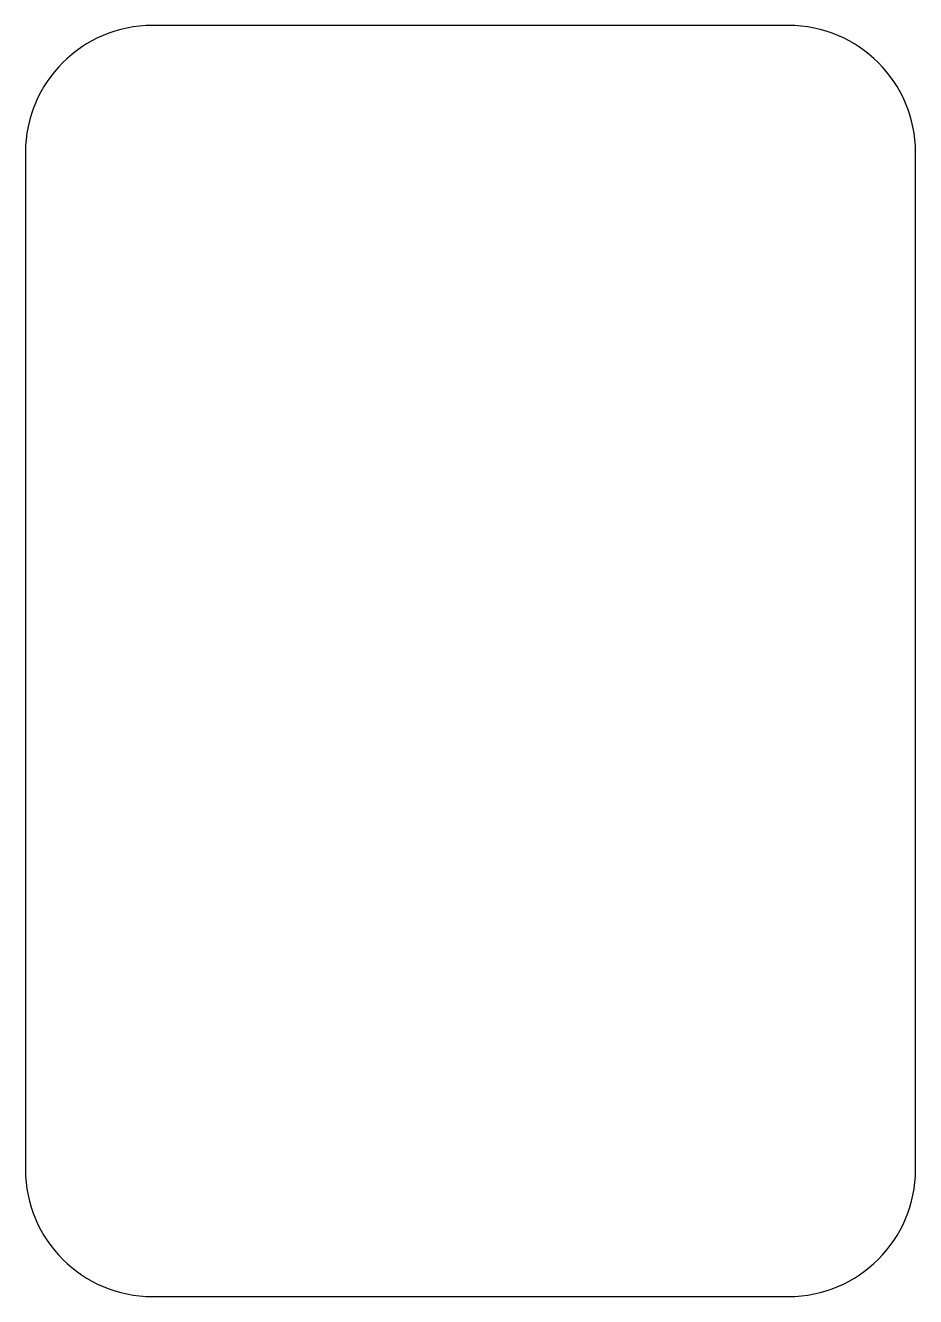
# Model space of a CAD drawing. Header units: millimetres. Extents: x 108 to 143, y 26.9 to 76.9.
import ezdxf

# ---------------------------------------------------------------- set-up
doc = ezdxf.new("R2010")
doc.units = ezdxf.units.MM
doc.layers.add('Pad022', color=7, linetype='CONTINUOUS')

msp = doc.modelspace()

# ---------------------------------------------------------------- linework, layer by layer
at = {"layer": 'Pad022'}
for p, q in [((113.034317, 76.930836), (113.034317, 76.930836, 2)), ((138.034317, 76.930836), (113.034317, 76.930836)), ((138.034317, 76.930836, 2), (113.034317, 76.930836, 2)), ((113.034317, 76.930836), (113.034317, 76.930836, 2)), ((138.034317, 76.930836), (113.034317, 76.930836)), ((138.034317, 76.930836, 2), (113.034317, 76.930836, 2)), ((138.034317, 76.930836), (138.034317, 76.930836, 2)), ((138.034317, 76.930836), (138.034317, 76.930836, 2)), ((108.034317, 71.930836), (108.034317, 71.930836, 2)), ((108.034317, 71.930836), (108.034317, 31.930836)), ((108.034317, 71.930836, 2), (108.034317, 31.930836, 2)), ((108.034317, 71.930836), (108.034317, 71.930836, 2)), ((108.034317, 71.930836), (108.034317, 31.930836)), ((108.034317, 71.930836, 2), (108.034317, 31.930836, 2)), ((143.034317, 71.930836), (143.034317, 71.930836, 2)), ((143.034317, 31.930836), (143.034317, 71.930836)), ((143.034317, 31.930836, 2), (143.034317, 71.930836, 2)), ((143.034317, 71.930836), (143.034317, 71.930836, 2)), ((143.034317, 31.930836), (143.034317, 71.930836)), ((143.034317, 31.930836, 2), (143.034317, 71.930836, 2)), ((108.034317, 31.930836), (108.034317, 31.930836, 2)), ((108.034317, 31.930836), (108.034317, 31.930836, 2)), ((143.034317, 31.930836), (143.034317, 31.930836, 2)), ((143.034317, 31.930836), (143.034317, 31.930836, 2)), ((113.034317, 26.930836), (113.034317, 26.930836, 2)), ((113.034317, 26.930836), (113.034317, 26.930836, 2)), ((113.034317, 26.930836), (138.034317, 26.930836)), ((113.034317, 26.930836, 2), (138.034317, 26.930836, 2)), ((113.034317, 26.930836), (138.034317, 26.930836)), ((113.034317, 26.930836, 2), (138.034317, 26.930836, 2)), ((138.034317, 26.930836), (138.034317, 26.930836, 2)), ((138.034317, 26.930836), (138.034317, 26.930836, 2))]:
    msp.add_line(p, q, dxfattribs=at)
for centre, start, end in [((113.034317, 71.930836), 90, 180), ((113.034317, 71.930836, 2), 90, 180), ((113.034317, 71.930836), 90, 180), ((113.034317, 71.930836, 2), 90, 180), ((138.034317, 71.930836), 0, 90), ((138.034317, 71.930836, 2), 0, 90), ((138.034317, 71.930836), 0, 90), ((138.034317, 71.930836, 2), 0, 90), ((113.034317, 31.930836), -180, -90), ((113.034317, 31.930836, 2), -180, -90), ((113.034317, 31.930836), -180, -90), ((113.034317, 31.930836, 2), -180, -90), ((138.034317, 31.930836), -90, 0), ((138.034317, 31.930836, 2), -90, 0), ((138.034317, 31.930836), -90, 0), ((138.034317, 31.930836, 2), -90, 0)]:
    msp.add_arc(centre, 5, start, end, dxfattribs=at)

doc.saveas('drawing.dxf')
